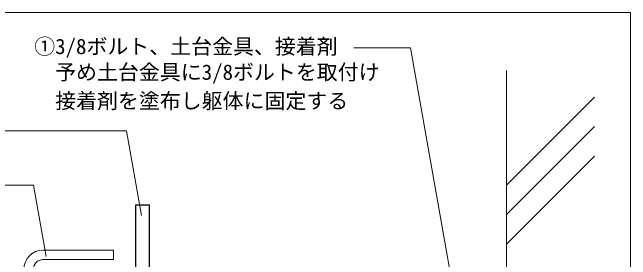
# Model space of a CAD drawing. Units: millimetres on the paper, enlarged 8 times, with parts at other scales. Extents: x -1560 to 1560, y -1077 to 1060.
# Drawn here: x -429.3 to -16, y -395.4 to -229.9 of the extents above; entities that cross this region are included whole.
import ezdxf
from ezdxf.enums import TextEntityAlignment as Align

# ---------------------------------------------------------------- set-up
doc = ezdxf.new("R2010")
doc.units = ezdxf.units.MM
doc.header["$LTSCALE"] = 8
for name, color, linetype, lineweight in [('1-1_吊り材', 7, 'Continuous', 18), ('1-3_野縁', 2, 'Continuous', 25), ('1-4_ブレース・補強材', 4, 'Continuous', 9), ('1-6_文字', 7, 'Continuous', 18), ('F-3_野縁', 3, 'Continuous', 18)]:
    doc.layers.add(name, color=color, linetype=linetype, lineweight=lineweight)
doc.styles.add('ＭＳ ゴシック', font='')
doc.styles.get('ＭＳ ゴシック').set_extended_font_data('MS Gothic')

msp = doc.modelspace()

# ---------------------------------------------------------------- linework, layer by layer
at = {"layer": '1-1_吊り材'}
for p, q in [((-98.958, -268.726), (-98.958, -868.726)), ((-408.806, -389.017), (-361.606, -389.017)), ((-361.606, -389.017), (-361.606, -395.417)), ((-408.806, -395.417), (-361.606, -395.417))]:
    msp.add_line(p, q, dxfattribs=at)
for radius in [12.8, 6.4]:
    msp.add_arc((-408.806, -401.817), radius, 90, 180, dxfattribs=at)
at = {"layer": '1-3_野縁'}
for p, q in [((-346.781, -358.726), (-337.581, -358.726)), ((-346.781, -558.476), (-346.781, -358.726)), ((-337.581, -558.476), (-337.581, -358.726))]:
    msp.add_line(p, q, dxfattribs=at)
at = {"layer": '1-4_ブレース・補強材'}
for p, q in [((-40.058, -286.58), (-98.958, -345.481)), ((-40.058, -306.379), (-98.958, -365.28)), ((-40.058, -326.178), (-98.958, -385.079))]:
    msp.add_line(p, q, dxfattribs=at)
at = {"layer": '1-6_文字'}
for p, q in [((-163.07, -253.7), (-201.048, -253.7)), ((-163.07, -253.7), (-120.492, -495.172)), ((-352.938, -309.112), (-471.464, -309.112)), ((-352.938, -309.112), (-342.936, -365.833)), ((-415.208, -345.461), (-550.8, -345.461)), ((-415.208, -345.461), (-406.767, -393.334))]:
    msp.add_line(p, q, dxfattribs=at)
at = {"layer": 'F-3_野縁'}
for p, q in [((-1528, -229.908), (-16, -229.908)), ((-16, -229.908), (-16, -900))]:
    msp.add_line(p, q, dxfattribs=at)

# ---------------------------------------------------------------- texts
at = {"layer": '1-6_文字', "style": 'ＭＳ ゴシック'}
for s, p in [('①3/8ボルト、土台金具、接着剤', (-414.682, -260.924)), ('\u3000予め土台金具に3/8ボルトを取付け', (-414.682, -278.122)), ('\u3000接着剤を塗布し躯体に固定する', (-414.682, -297.347))]:
    msp.add_text(s, height=10.26, dxfattribs=at).set_placement(p, align=Align.BOTTOM_LEFT)

doc.saveas('drawing.dxf')
